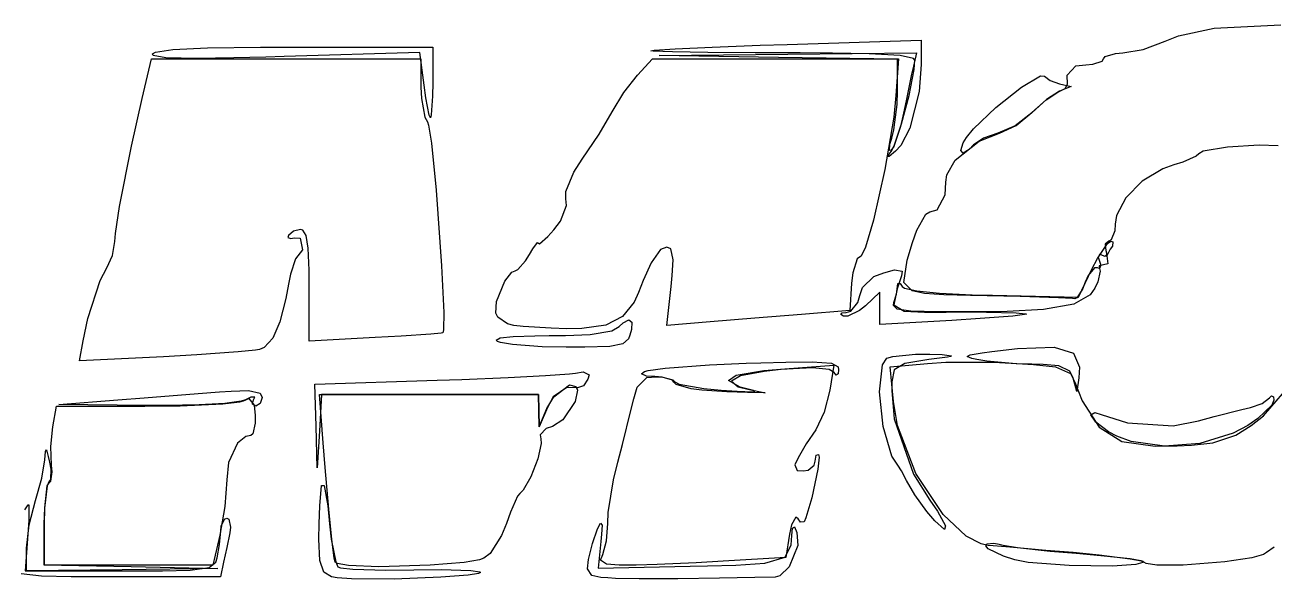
# Model space of a CAD drawing. Extents: x 10 to 1032, y 0 to 121.
# Drawn here: x 410.7 to 623, y 0.4 to 94.5 of the extents above; entities that cross this region are included whole.
import ezdxf

# ---------------------------------------------------------------- set-up
doc = ezdxf.new("R2010")
doc.units = 0

msp = doc.modelspace()

# ---------------------------------------------------------------- linework, layer by layer
for p, q in [((606.760068, 92.67968), (612.788791, 93.99104)), ((612.788791, 93.99104), (624.128498, 94.513776)), ((540.25, 91.22166), (563, 91.933252)), ((563, 91.933252), (563, 87.790959)), ((600.759478, 90.348502), (604.486481, 91.756134)), ((604.486481, 91.756134), (606.760068, 92.67968)), ((432.401922, 89.604333), (432.901795, 89.890968)), ((432.494594, 89.312339), (432.401922, 89.604333)), ((434.655051, 88.936758), (432.494594, 89.312339)), ((432.901795, 89.890968), (435.869026, 90.333473)), ((435.869026, 90.333473), (441.715988, 90.613922)), ((441.715988, 90.613922), (450.750379, 90.747074)), ((450.750379, 90.747074), (456.559017, 90.763027)), ((454.765425, 89.148543), (451.642292, 89.056782)), ((477.84504, 89.851447), (454.765425, 89.148543)), ((456.559017, 90.763027), (480, 90.763027)), ((478.537743, 84.307237), (477.84504, 89.851447)), ((480, 90.763027), (480, 84.763027)), ((517.083333, 90.136547), (517.631364, 90.226103)), ((517.462264, 90.061515), (517.083333, 90.136547)), ((520.735555, 89.928083), (517.462264, 90.061515)), ((517.631364, 90.226103), (521.214925, 90.466968)), ((518.5, 89.306824), (540.358408, 89.534925)), ((538.75, 89.01422), (518.5, 89.306824)), ((526.754354, 89.827043), (520.735555, 89.928083)), ((521.214925, 90.466968), (527.481689, 90.7605)), ((534.788582, 89.77065), (526.754354, 89.827043)), ((527.481689, 90.7605), (535.671501, 91.071092)), ((539.333333, 89.763027), (534.788582, 89.77065)), ((535.671501, 91.071092), (540.25, 91.22166)), ((542.469299, 89.759582), (539.333333, 89.763027)), ((540.358408, 89.534925), (562.216816, 89.763027)), ((547.917203, 89.730302), (542.469299, 89.759582)), ((554.185253, 89.621769), (547.917203, 89.730302)), ((559.426429, 89.332285), (554.185253, 89.621769)), ((561.717377, 88.843588), (559.426429, 89.332285)), ((562.216816, 89.763027), (561.692027, 87.513027)), ((594, 88.763027), (594.259488, 89.151308)), ((594.259488, 89.151308), (596.011673, 89.68412)), ((596.011673, 89.68412), (597.288558, 89.763027)), ((597.288558, 89.763027), (600.759478, 90.348502)), ((430.617667, 82.013027), (432.215439, 88.763027)), ((432.215439, 88.763027), (455.107719, 88.763027)), ((439.904385, 88.829772), (434.655051, 88.936758)), ((446.197194, 88.919097), (439.904385, 88.829772)), ((451.642292, 89.056782), (446.197194, 88.919097)), ((455.107719, 88.763027), (478, 88.763027)), ((478, 88.763027), (478, 83.963027)), ((514.801253, 86.013027), (517.374182, 88.763027)), ((517.374182, 88.763027), (538.272418, 88.763027)), ((538.272418, 88.763027), (559.170654, 88.763027)), ((559, 88.721616), (538.75, 89.01422)), ((559.170654, 88.763027), (558.732102, 82.513027)), ((559, 83.307421), (559, 88.721616)), ((561.692027, 87.513027), (561.397449, 86.187059)), ((561.964871, 88.513027), (561.717377, 88.843588)), ((561.811763, 86.943257), (561.964871, 88.513027)), ((563, 87.790959), (562.66195, 83.19033)), ((587.830515, 86.018048), (589.322612, 87.591095)), ((589.322612, 87.591095), (591, 87.763027)), ((591, 87.763027), (592.164844, 87.841933)), ((592.164844, 87.841933), (593.763281, 88.374745)), ((593.763281, 88.374745), (594, 88.763027)), ((512.471952, 83.042714), (514.801253, 86.013027)), ((561.397449, 86.187059), (560.504622, 81.933849)), ((560.950092, 82.536522), (561.811763, 86.943257)), ((580.047073, 83.940673), (583.281161, 85.85835)), ((583.281161, 85.85835), (583.960945, 85.846411)), ((583.960945, 85.846411), (584.929152, 85.109275)), ((584.929152, 85.109275), (586.5, 84.533467)), ((587.890854, 84.485201), (587.830515, 86.018048)), ((478, 83.963027), (478.088714, 82.010563)), ((478.837068, 82.154524), (478.537743, 84.307237)), ((480, 84.763027), (479.969639, 82.433339)), ((510.484769, 79.763027), (512.471952, 83.042714)), ((558.921332, 80.998279), (559, 83.307421)), ((562.66195, 83.19033), (561.096723, 77.014611)), ((575.694601, 80.519685), (580.047073, 83.940673)), ((584.23709, 81.820152), (586.259275, 83.084419)), ((586.5, 83.267003), (584.291741, 81.856199)), ((586.259275, 83.084419), (587.464253, 83.752868)), ((586.5, 84.533467), (588.5, 84.072543)), ((588.5, 84.072543), (586.5, 83.267003)), ((587.464253, 83.752868), (587.890854, 84.485201)), ((428.796068, 73.950967), (430.617667, 82.013027)), ((478.088714, 82.010563), (478.687751, 78.854026)), ((479.411163, 79.2005), (478.837068, 82.154524)), ((479.969639, 82.433339), (479.764625, 79.236464)), ((558.732102, 82.513027), (558.345473, 78.843094)), ((558.39013, 76.716361), (558.921332, 80.998279)), ((559.68152, 77.709872), (560.950092, 82.536522)), ((560.504622, 81.933849), (560.016342, 79.530464)), ((584.291741, 81.856199), (581.791032, 79.595451)), ((581.845713, 79.655319), (584.23709, 81.820152)), ((478.687751, 78.854026), (479.124293, 78.038734)), ((479.615223, 78.763027), (479.411163, 79.2005)), ((479.764625, 79.236464), (479.615223, 78.763027)), ((508.276974, 75.948592), (510.484769, 79.763027)), ((558.345473, 78.843094), (556.851486, 69.973849)), ((560.016342, 79.530464), (559.496111, 77.259279)), ((571.880922, 76.897907), (575.694601, 80.519685)), ((581.791032, 79.595451), (578.991108, 77.393987)), ((579.135195, 77.467378), (581.845713, 79.655319)), ((479.124293, 78.038734), (479.317447, 77.488876)), ((479.317447, 77.488876), (479.785191, 74.439974)), ((558.003023, 75.270978), (558.39013, 76.716361)), ((559.496111, 77.259279), (558.387543, 73.898751)), ((558.406494, 73.986922), (559.68152, 77.709872)), ((561.096723, 77.014611), (559.543372, 74.044709)), ((570.693997, 75.418759), (571.880922, 76.897907)), ((578.991108, 77.393987), (576.063459, 76.125718)), ((576.345713, 76.147552), (579.135195, 77.467378)), ((479.785191, 74.439974), (480.582856, 66.46354)), ((505.417265, 71.69261), (508.276974, 75.948592)), ((557.674199, 74.265687), (558.003023, 75.270978)), ((568.782091, 71.536301), (572.852583, 74.785948)), ((569.749842, 73.16479), (570.147986, 74.478454)), ((570.147986, 74.478454), (570.693997, 75.418759)), ((573.595262, 75.294117), (571.899982, 74.142512)), ((572.852583, 74.785948), (576.345713, 76.147552)), ((576.063459, 76.125718), (573.595262, 75.294117)), ((426.77429, 63.698725), (428.796068, 73.950967)), ((557.229316, 72.132085), (557.8917, 73.015463)), ((558.664026, 73.074613), (557.56524, 72.157813)), ((557.63887, 73.190414), (557.674199, 74.265687)), ((557.935745, 73.223315), (557.63887, 73.190414)), ((557.8917, 73.015463), (558.406494, 73.986922)), ((558.387543, 73.898751), (557.935745, 73.223315)), ((559.543372, 74.044709), (558.664026, 73.074613)), ((570.147995, 72.743441), (569.749842, 73.16479)), ((571.187793, 73.378066), (570.147995, 72.743441)), ((571.899982, 74.142512), (571.187793, 73.378066)), ((609.740057, 72.23245), (607.503588, 71.227537)), ((610.172564, 72.64237), (609.740057, 72.23245)), ((610.941707, 73.069655), (610.172564, 72.64237)), ((615.066138, 73.759432), (610.941707, 73.069655)), ((620.429755, 74.092368), (615.066138, 73.759432)), ((623.671054, 74.008908), (620.429755, 74.092368)), ((503.972808, 69.530492), (505.417265, 71.69261)), ((557.56524, 72.157813), (557.229316, 72.132085)), ((567.383693, 69.05258), (568.782091, 71.536301)), ((604.070938, 70.082335), (600.56044, 67.965015)), ((605.975086, 70.756318), (604.070938, 70.082335)), ((607.503588, 71.227537), (605.975086, 70.756318)), ((502.605865, 66.200546), (503.972808, 69.530492)), ((556.851486, 69.973849), (554.917289, 61.379403)), ((567.216849, 67.8409), (567.383693, 69.05258)), ((600.56044, 67.965015), (597.8011, 65.17936)), ((480.582856, 66.46354), (481.524593, 53.591563)), ((502.656712, 64.967759), (502.605865, 66.200546)), ((567.096449, 65.635282), (567.216849, 67.8409)), ((426.092472, 59.102256), (426.77429, 63.698725)), ((501.723981, 61.20934), (502.743779, 63.828427)), ((502.743779, 63.828427), (502.656712, 64.967759)), ((565.722154, 63.085711), (567.096449, 65.635282)), ((597.8011, 65.17936), (596.217827, 62.154332)), ((562.26405, 59.67659), (563.799565, 62.381902)), ((563.799565, 62.381902), (564.479724, 62.763027)), ((564.479724, 62.763027), (565.722154, 63.085711)), ((596.217827, 62.154332), (596, 60.686104)), ((456.361855, 59.472641), (455.507079, 58.774481)), ((457.559017, 59.763027), (456.361855, 59.472641)), ((457.95205, 59.666911), (457.559017, 59.763027)), ((458.521762, 58.764386), (457.95205, 59.666911)), ((499.59346, 58.572284), (500.610055, 59.71145)), ((500.610055, 59.71145), (501.723981, 61.20934)), ((554.917289, 61.379403), (553.553681, 56.784303)), ((561.538741, 57.581525), (562.26405, 59.67659)), ((595.912652, 59.551128), (595.322834, 57.993676)), ((596, 60.686104), (595.912652, 59.551128)), ((425.601413, 55.371067), (426.000818, 57.735533)), ((426.000818, 57.735533), (426.092472, 59.102256)), ((455.507079, 58.774481), (455.381163, 58.425906)), ((455.381163, 58.425906), (455.87633, 58.219094)), ((455.87633, 58.219094), (456.448062, 58.38147)), ((456.448062, 58.38147), (457.485028, 58.315317)), ((457.485028, 58.315317), (457.903808, 56.306675)), ((458.84815, 56.617909), (458.521762, 58.764386)), ((497.010461, 56.515566), (497.826696, 57.540311)), ((497.826696, 57.540311), (497.959962, 57.436301)), ((497.959962, 57.436301), (498.181458, 57.360057)), ((498.181458, 57.360057), (499.59346, 58.572284)), ((560.634229, 54.55465), (561.538741, 57.581525)), ((592.974785, 54.857363), (594.700068, 57.388222)), ((594.893011, 57.763027), (594.286139, 57.307145)), ((594.700068, 57.388222), (595.260207, 57.763027)), ((595.322834, 57.993676), (594.893011, 57.763027)), ((595.260207, 57.763027), (595.57821, 57.664904)), ((595.57821, 57.664904), (595.510925, 56.965405)), ((424.642289, 53.235533), (425.601413, 55.371067)), ((457.087012, 55.316803), (456.679855, 54.762775)), ((457.903808, 56.306675), (457.087012, 55.316803)), ((458.985385, 52.871209), (458.84815, 56.617909)), ((495.774389, 54.445253), (496.428025, 55.513027)), ((496.428025, 55.513027), (497.010461, 56.515566)), ((518.736218, 56.391932), (517.106816, 54.099206)), ((519.785477, 56.763027), (518.736218, 56.391932)), ((520.484538, 56.49261), (519.785477, 56.763027)), ((520.859126, 54.619816), (520.484538, 56.49261)), ((552.832521, 55.253011), (552.557607, 55.077158)), ((553.553681, 56.784303), (552.832521, 55.253011)), ((593.348715, 55.585063), (593.099733, 55.0871)), ((593.818607, 55.375134), (593.348715, 55.585063)), ((594.280598, 55.165818), (593.818607, 55.375134)), ((594.564181, 55.586927), (594.280598, 55.165818)), ((594.286139, 57.307145), (594.381557, 56.211089)), ((594.381557, 56.211089), (594.564181, 55.586927)), ((595.131121, 56.421017), (594.537806, 55.279939)), ((594.537806, 55.279939), (594.675343, 54.421017)), ((595.510925, 56.965405), (595.131121, 56.421017)), ((423.502104, 51.109801), (424.642289, 53.235533)), ((456.679855, 54.762775), (455.837811, 52.20047)), ((481.524593, 53.591563), (481.888606, 45.689767)), ((494.477373, 52.980019), (495.774389, 54.445253)), ((517.106816, 54.099206), (515.783745, 51.091816)), ((520.706327, 51.970277), (520.859126, 54.619816)), ((552.122412, 54.78599), (551.400073, 52.423431)), ((552.557607, 55.077158), (552.122412, 54.78599)), ((560.091326, 50.745111), (560.634229, 54.55465)), ((592.48421, 53.286889), (591.372566, 51.982531)), ((592.022141, 53.013027), (592.974785, 54.857363)), ((592.962674, 53.286096), (592.48421, 53.286889)), ((593.334727, 53.148788), (592.962674, 53.286096)), ((593.099733, 55.0871), (593.318607, 54.375134)), ((594, 53.763027), (593.242451, 53.578909)), ((593.242451, 53.578909), (593.293451, 53.136243)), ((593.293451, 53.136243), (593.425503, 52.677612)), ((593.318607, 54.375134), (593.518578, 53.711311)), ((593.518578, 53.711311), (593.334727, 53.148788)), ((594.748382, 53.956312), (594, 53.763027)), ((594.675343, 54.421017), (594.748382, 53.956312)), ((421.394615, 44.678991), (423.502104, 51.109801)), ((455.837811, 52.20047), (455.506636, 50.507786)), ((459, 50.286441), (458.985385, 52.871209)), ((490.864353, 47.537984), (492.247423, 51.013917)), ((492.247423, 51.013917), (493.445544, 52.535877)), ((493.445544, 52.535877), (493.993743, 52.763027)), ((493.993743, 52.763027), (494.477373, 52.980019)), ((515.783745, 51.091816), (514.999792, 49.061775)), ((520.521207, 50.11646), (520.706327, 51.970277)), ((551.400073, 52.423431), (551.200305, 50.637817)), ((553.045898, 49.917735), (554.976037, 51.761206)), ((554.976037, 51.761206), (556.665673, 52.420983)), ((556.665673, 52.420983), (558.491712, 52.944239)), ((558.491712, 52.944239), (559.80755, 52.710234)), ((559.649908, 51.890277), (558.920753, 49.688)), ((559.80755, 52.710234), (559.649908, 51.890277)), ((589.768756, 48.263027), (592.022141, 53.013027)), ((591.372566, 51.982531), (590.876303, 50.838033)), ((593.425503, 52.677612), (593.0078, 50.8901)), ((455.506636, 50.507786), (455.073116, 48.062318)), ((459, 40.809855), (459, 50.286441)), ((514.999792, 49.061775), (514.261742, 47.421599)), ((519.80942, 43.469894), (520.521207, 50.11646)), ((551.200305, 50.637817), (550.900611, 46.012608)), ((552.606141, 48.543733), (553.045898, 49.917735)), ((556, 49.111655), (553.571482, 46.83018)), ((556, 46.3771), (556, 49.111655)), ((558.920753, 49.688), (558.390205, 46.983724)), ((558.826195, 48.805114), (559.015313, 50.094814)), ((559.015313, 50.094814), (559.05947, 50.59378)), ((559.05947, 50.59378), (559.420073, 50.591839)), ((559.420073, 50.591839), (559.776313, 50.090719)), ((559.776313, 50.090719), (560.179123, 49.81046)), ((561.477992, 49.362119), (560.091326, 50.745111)), ((560.179123, 49.81046), (562.282998, 49.32976)), ((563.583308, 48.909), (561.477992, 49.362119)), ((562.282998, 49.32976), (566.122101, 48.955068)), ((566.836578, 48.685938), (563.583308, 48.909)), ((566.122101, 48.955068), (571.701493, 48.685893)), ((590.408623, 49.661446), (589.489986, 48.140402)), ((590.876303, 50.838033), (590.408623, 49.661446)), ((592.509491, 49.781381), (591.736001, 48.668323)), ((593.0078, 50.8901), (592.509491, 49.781381)), ((455.073116, 48.062318), (454.053814, 44.085836)), ((490.738263, 45.573497), (490.864353, 47.537984)), ((514.261742, 47.421599), (512.281841, 44.975032)), ((551.059, 45.906987), (552.251281, 47.369581)), ((552.251281, 47.369581), (552.606141, 48.543733)), ((553.571482, 46.83018), (552.52426, 45.986006)), ((558.294285, 46.87913), (558.393011, 47.344814)), ((558.937898, 46.236225), (558.294285, 46.87913)), ((558.390205, 46.983724), (560.107281, 45.921016)), ((558.393011, 47.344814), (558.826195, 48.805114)), ((571.41202, 48.56861), (566.836578, 48.685938)), ((574.25, 48.510745), (571.41202, 48.56861)), ((571.701493, 48.685893), (575.145379, 48.590719)), ((579.834468, 48.374087), (574.25, 48.510745)), ((575.145379, 48.590719), (589.768756, 48.263027)), ((586.345932, 48.158867), (579.834468, 48.374087)), ((588.982421, 47.075437), (583.774761, 46.181809)), ((588.730322, 48.033804), (586.345932, 48.158867)), ((589.152175, 47.983288), (588.730322, 48.033804)), ((591.736001, 48.668323), (588.982421, 47.075437)), ((589.489986, 48.140402), (589.152175, 47.983288)), ((420.587866, 40.863834), (421.394615, 44.678991)), ((481.888606, 45.689767), (481.860747, 42.726166)), ((491.099913, 44.885083), (490.738263, 45.573497)), ((492.737467, 43.766087), (491.099913, 44.885083)), ((512.281841, 44.975032), (509.40048, 43.524536)), ((534.751161, 44.70612), (527.15471, 44.080701)), ((542.700305, 45.352058), (534.751161, 44.70612)), ((550.900611, 46.012608), (542.700305, 45.352058)), ((549.363966, 45.310403), (549.592257, 45.616034)), ((549.821482, 45.076919), (549.363966, 45.310403)), ((549.592257, 45.616034), (550.275, 45.684079)), ((550.526213, 45.051846), (549.821482, 45.076919)), ((550.275, 45.684079), (551.059, 45.906987)), ((552.52426, 45.986006), (550.526213, 45.051846)), ((556, 43.642546), (556, 46.3771)), ((561.230054, 45.900804), (558.937898, 46.236225)), ((560.107281, 45.921016), (563.599624, 45.74975)), ((565.803304, 45.780301), (561.230054, 45.900804)), ((563.599624, 45.74975), (567.261864, 45.757642)), ((569.143011, 45.771719), (565.803304, 45.780301)), ((567.261864, 45.757642), (569.550035, 45.763027)), ((573.039323, 44.632494), (568.25, 44.334699)), ((572.268859, 45.782935), (569.143011, 45.771719)), ((569.550035, 45.763027), (574.092391, 45.733982)), ((577.64834, 45.865767), (572.268859, 45.782935)), ((578.584635, 45.070882), (573.039323, 44.632494)), ((574.092391, 45.733982), (579.12971, 45.600371)), ((583.774761, 46.181809), (577.64834, 45.865767)), ((580.582943, 45.306872), (578.584635, 45.070882)), ((579.12971, 45.600371), (580.759867, 45.468881)), ((580.916667, 45.39494), (580.582943, 45.306872)), ((580.759867, 45.468881), (580.916667, 45.39494)), ((454.053814, 44.085836), (452.82504, 41.314068)), ((481.860747, 42.726166), (481.74415, 42.229622)), ((493.811679, 43.473329), (492.737467, 43.766087)), ((495.351444, 43.302064), (493.811679, 43.473329)), ((500.132639, 43.003438), (495.351444, 43.302064)), ((502.785183, 42.912859), (500.132639, 43.003438)), ((505.341994, 42.931338), (502.785183, 42.912859)), ((509.40048, 43.524536), (505.341994, 42.931338)), ((506.763102, 41.932441), (510.452346, 42.564118)), ((510.452346, 42.564118), (511.690476, 43.310646)), ((511.690476, 43.310646), (512.354355, 43.909448)), ((512.354355, 43.909448), (513.341424, 44.410426)), ((513.341424, 44.410426), (513.831696, 44.016737)), ((513.774112, 42.76938), (513.523918, 41.838387)), ((513.831696, 44.016737), (513.774112, 42.76938)), ((527.15471, 44.080701), (519.80942, 43.469894)), ((568.25, 44.334699), (556, 43.642546)), ((419.990323, 37.464641), (420.587866, 40.863834)), ((452.82504, 41.314068), (451.379048, 39.729537)), ((470.25, 41.425553), (459, 40.809855)), ((474.637429, 41.67948), (470.25, 41.425553)), ((479.679788, 42.018968), (474.637429, 41.67948)), ((481.465491, 42.179215), (479.679788, 42.018968)), ((481.74415, 42.229622), (481.465491, 42.179215)), ((490.797096, 40.994565), (491.487455, 41.362125)), ((491, 40.763027), (490.797096, 40.994565)), ((491.509147, 40.567987), (491, 40.763027)), ((491.487455, 41.362125), (493.669909, 41.60574)), ((493.582323, 40.219389), (491.509147, 40.567987)), ((493.669909, 41.60574), (497.381102, 41.729501)), ((497.381102, 41.729501), (499.821429, 41.747714)), ((499.821429, 41.747714), (502.569893, 41.769267)), ((502.569893, 41.769267), (506.763102, 41.932441)), ((512.313076, 40.337817), (510.097971, 39.916906)), ((513.26982, 41.197209), (512.313076, 40.337817)), ((513.523918, 41.838387), (513.26982, 41.197209)), ((439.943555, 38.476148), (434.245161, 38.164056)), ((446.972592, 38.970537), (439.943555, 38.476148)), ((449.864974, 39.259588), (446.972592, 38.970537)), ((450.572173, 39.377025), (449.864974, 39.259588)), ((451.379048, 39.729537), (450.572173, 39.377025)), ((498.610536, 39.860775), (493.582323, 40.219389)), ((502.682612, 39.778339), (498.610536, 39.860775)), ((505.832151, 39.783915), (502.682612, 39.778339)), ((510.097971, 39.916906), (505.832151, 39.783915)), ((557.191984, 37.902841), (558.173299, 38.214329)), ((558.173299, 38.214329), (562.067102, 38.584656)), ((562.067102, 38.584656), (564.5, 38.597882)), ((564.5, 38.597882), (566.592969, 38.516911)), ((566.592969, 38.516911), (568.145996, 38.325468)), ((568.145996, 38.325468), (567.980176, 38.175047)), ((570.829432, 38.213126), (571.356674, 38.502685)), ((571.641023, 37.88364), (570.829432, 38.213126)), ((571.356674, 38.502685), (573.37916, 38.838221)), ((573.37916, 38.838221), (575, 39.050074)), ((575, 39.050074), (579.408528, 39.549823)), ((579.408528, 39.549823), (585.620538, 39.767133)), ((585.620538, 39.767133), (588.909741, 38.775541)), ((588.909741, 38.775541), (589.936842, 36.375866)), ((434.245161, 38.164056), (419.990323, 37.464641)), ((516.622778, 35.843595), (519.536499, 36.22588)), ((519.536499, 36.22588), (527.016211, 36.770632)), ((527.016211, 36.770632), (533.25, 37.048425)), ((533.25, 37.048425), (535.775092, 37.133614)), ((535.775092, 37.133614), (539.994614, 37.257144)), ((536.250022, 35.799136), (539.8337, 36.110004)), ((541.281046, 36.12531), (539.197521, 35.964677)), ((539.8337, 36.110004), (548.1674, 36.713332)), ((539.994614, 37.257144), (544.494158, 37.307741)), ((544.532889, 36.260564), (541.281046, 36.12531)), ((544.494158, 37.307741), (547.769393, 37.074542)), ((547.406061, 35.982679), (544.532889, 36.260564)), ((548.1674, 36.713332), (547.50683, 32.488179)), ((547.769393, 37.074542), (548.897014, 36.428971)), ((548.897014, 36.428971), (548.984687, 35.928105)), ((555.94486, 32.200769), (556.453226, 36.791008)), ((556.453226, 36.791008), (557.191984, 37.902841)), ((557.749471, 36.462532), (564.067007, 37.035386)), ((558.285235, 30.554026), (557.749471, 36.462532)), ((560.231681, 37.001044), (558.448384, 35.926844)), ((564.30699, 37.706487), (560.231681, 37.001044)), ((564.067007, 37.035386), (567.221527, 37.212364)), ((567.5, 38.099136), (564.30699, 37.706487)), ((567.221527, 37.212364), (575.324721, 37.210682)), ((567.980176, 38.175047), (567.5, 38.099136)), ((572.5, 37.677081), (571.641023, 37.88364)), ((574.165395, 37.404714), (572.5, 37.677081)), ((579.143792, 36.980734), (574.165395, 37.404714)), ((575.324721, 37.210682), (579.275346, 37.03223)), ((581.84362, 36.881342), (579.143792, 36.980734)), ((579.275346, 37.03223), (582.083367, 36.840039)), ((583.749183, 36.831736), (581.84362, 36.881342)), ((582.083367, 36.840039), (585.857971, 36.437868)), ((586.39537, 36.616104), (583.749183, 36.831736)), ((585.857971, 36.437868), (588.379088, 35.317945)), ((588.290508, 35.71718), (586.39537, 36.616104)), ((589.936842, 36.375866), (589.808575, 34.585753)), ((460, 33.498241), (480.75, 34.172425)), ((480.75, 34.172425), (484.974345, 34.318824)), ((484.974345, 34.318824), (492.801834, 34.640802)), ((492.801834, 34.640802), (499.158504, 34.968559)), ((499.158504, 34.968559), (503.273291, 35.262336)), ((503.273291, 35.262336), (504.249023, 35.384059)), ((504.249023, 35.384059), (505.590351, 35.583473)), ((505.590351, 35.583473), (506.573139, 35.09604)), ((506.385239, 34.32456), (505.618681, 33.236721)), ((506.573139, 35.09604), (506.385239, 34.32456)), ((514.752231, 32.97404), (516.419985, 34.635448)), ((515.506295, 35.28136), (516, 35.663756)), ((516.362969, 34.855314), (515.506295, 35.28136)), ((516, 35.663756), (516.622778, 35.843595)), ((517.75, 34.793435), (516.362969, 34.855314)), ((516.419985, 34.635448), (517.955211, 34.763027)), ((519.011914, 34.707045), (517.75, 34.793435)), ((517.955211, 34.763027), (519.099034, 34.695146)), ((520.743555, 34.187224), (519.011914, 34.707045)), ((519.099034, 34.695146), (520.810138, 34.236787)), ((521, 33.817818), (520.743555, 34.187224)), ((520.810138, 34.236787), (521.166667, 33.902762)), ((530.257607, 34.122715), (531.586977, 35.048645)), ((532.255424, 33.016826), (530.257607, 34.122715)), ((532.322413, 34.894274), (530.801449, 33.995491)), ((530.801449, 33.995491), (531.937187, 33.070734)), ((531.586977, 35.048645), (536.250022, 35.799136)), ((536.322865, 35.662366), (532.322413, 34.894274)), ((539.197521, 35.964677), (536.322865, 35.662366)), ((548.205552, 35.464677), (547.406061, 35.982679)), ((548.548564, 35.024771), (548.205552, 35.464677)), ((548.932735, 35.253275), (548.548564, 35.024771)), ((548.984687, 35.928105), (548.932735, 35.253275)), ((558.448384, 35.926844), (558.010374, 33.91361)), ((588.823113, 34.513027), (588.290508, 35.71718)), ((588.379088, 35.317945), (589.10371, 33.859624)), ((589.458987, 32.263027), (588.823113, 34.513027)), ((589.808575, 34.585753), (589.458987, 32.263027)), ((430.954883, 31.168482), (440.145898, 31.886348)), ((440.145898, 31.886348), (443.75, 32.168653)), ((443.75, 32.168653), (445.785656, 32.315)), ((445.785656, 32.315), (448.682924, 32.409949)), ((448.682924, 32.409949), (450.711661, 31.97973)), ((450.711661, 31.97973), (451, 31.250273)), ((460.19268, 26.380634), (460, 33.498241)), ((502.827205, 32.909769), (500.454516, 31.364616)), ((500.577249, 31.34877), (503.266955, 33.407978)), ((504.636216, 32.863802), (502.827205, 32.909769)), ((503.266955, 33.407978), (504.32058, 33.109114)), ((504.61147, 32.476488), (504.243422, 30.556541)), ((504.32058, 33.109114), (504.61147, 32.476488)), ((505.618681, 33.236721), (504.636216, 32.863802)), ((514.190888, 31.013027), (514.752231, 32.97404)), ((521.374805, 33.421257), (521, 33.817818)), ((521.166667, 33.902762), (521.887891, 33.524051)), ((523.905664, 32.718077), (521.374805, 33.421257)), ((521.887891, 33.524051), (526.061589, 32.763946)), ((525.75, 32.498066), (523.905664, 32.718077)), ((529.985937, 32.215352), (525.75, 32.498066)), ((526.061589, 32.763946), (529, 32.476171)), ((529, 32.476171), (531.754297, 32.294558)), ((533.5, 32.06159), (529.985937, 32.215352)), ((531.754297, 32.294558), (534.330811, 32.221287)), ((531.937187, 33.070734), (533.556697, 32.631342)), ((534.5, 32.394985), (532.255424, 33.016826)), ((536.5, 31.999656), (533.5, 32.06159)), ((533.556697, 32.631342), (536.5, 31.999656)), ((534.330811, 32.221287), (534.748682, 32.30909)), ((534.748682, 32.30909), (534.5, 32.394985)), ((547.50683, 32.488179), (546.523143, 28.76979)), ((556.543031, 26.289793), (555.94486, 32.200769)), ((558.010374, 33.91361), (558, 32.376645)), ((558, 32.376645), (558.424053, 27.616006)), ((589.10371, 33.859624), (590.379551, 30.676884)), ((621.181763, 28.113596), (624.416548, 31.857749)), ((415.432783, 26.256422), (416.090626, 29.763027)), ((416.090626, 29.763027), (431.111055, 29.763027)), ((416.5, 30.04289), (426.5, 30.821338)), ((431.315741, 29.902958), (416.5, 30.04289)), ((426.5, 30.821338), (430.954883, 31.168482)), ((431.111055, 29.763027), (437.080083, 29.836282)), ((434.610899, 29.891629), (431.315741, 29.902958)), ((440.333296, 29.989993), (434.610899, 29.891629)), ((437.080083, 29.836282), (444.323733, 30.173273)), ((444.699895, 30.238426), (440.333296, 29.989993)), ((444.323733, 30.173273), (447.211145, 30.504915)), ((447.472409, 30.623369), (444.699895, 30.238426)), ((447.211145, 30.504915), (447.866178, 30.691407)), ((448.186419, 30.862795), (447.472409, 30.623369)), ((447.866178, 30.691407), (448.767869, 31.043638)), ((449.101183, 31.312621), (448.186419, 30.862795)), ((448.767869, 31.043638), (449.649219, 29.922661)), ((449.765411, 31.312621), (449.101183, 31.312621)), ((449.392712, 30.086084), (449.56166, 30.862795)), ((449.940983, 29.763027), (449.392712, 30.086084)), ((449.56166, 30.862795), (449.765411, 31.312621)), ((449.649219, 29.922661), (449.831762, 28.191407)), ((450.688914, 30.199905), (449.940983, 29.763027)), ((451, 31.250273), (450.688914, 30.199905)), ((461.095435, 31.763027), (460.740397, 25.513027)), ((461.399431, 23.513027), (460.749197, 31.763027)), ((460.749197, 31.763027), (479.374598, 31.763027)), ((479.547717, 31.763027), (461.095435, 31.763027)), ((479.374598, 31.763027), (498, 31.763027)), ((498, 31.763027), (479.547717, 31.763027)), ((498, 31.763027), (498.039142, 29.013027)), ((498.039142, 29.013027), (498, 31.763027)), ((499.42794, 29.363366), (500.577249, 31.34877)), ((500.454516, 31.364616), (499.490868, 29.513027)), ((504.243422, 30.556541), (502.139846, 27.446272)), ((513.700881, 29.004628), (514.190888, 31.013027)), ((558.990183, 26.502459), (558.285235, 30.554026)), ((590.379551, 30.676884), (593.238303, 26.168247)), ((619, 29.527955), (620.981439, 30.227889)), ((622.590551, 29.959257), (620.219991, 27.665391)), ((620.981439, 30.227889), (622.234687, 31.162056)), ((622.234687, 31.162056), (622.548246, 31.535861)), ((622.548246, 31.535861), (622.909185, 31.334)), ((622.948175, 30.763027), (622.590551, 29.959257)), ((622.909185, 31.334), (622.948175, 30.763027)), ((449.831762, 28.191407), (449.84567, 26.860231)), ((498.039142, 29.013027), (498.078284, 26.263027)), ((498.078284, 26.263027), (498.039142, 29.013027)), ((499.490868, 29.513027), (498.078284, 26.263027)), ((498.078284, 26.263027), (499.42794, 29.363366)), ((512.243434, 23.276894), (513.700881, 29.004628)), ((546.523143, 28.76979), (545.085715, 25.763027)), ((558.424053, 27.616006), (561.701588, 18.213998)), ((591.818323, 28.289472), (592.536857, 28.669933)), ((592.722134, 27.019467), (591.818323, 28.289472)), ((592.536857, 28.669933), (593.628753, 28.351993)), ((593.628753, 28.351993), (598.06159, 26.90406)), ((610.130126, 27.290395), (612.800694, 27.994261)), ((612.800694, 27.994261), (617.526674, 29.186461)), ((617.526674, 29.186461), (619, 29.527955)), ((620.219991, 27.665391), (618.49903, 26.457824)), ((619.104739, 26.49108), (621.181763, 28.113596)), ((415.097237, 22.900572), (415.432783, 26.256422)), ((449.84567, 26.860231), (449.457246, 25.033547)), ((460.385359, 19.263027), (460.19268, 26.380634)), ((460.740397, 25.513027), (460.385359, 19.263027)), ((499.270741, 25.943373), (498.292873, 24.890248)), ((500.343289, 26.313051), (499.270741, 25.943373)), ((502.139846, 27.446272), (500.343289, 26.313051)), ((545.085715, 25.763027), (543.490485, 23.336464)), ((558.024939, 21.259717), (556.543031, 26.289793)), ((562.121237, 18.351148), (558.990183, 26.502459)), ((594.850691, 25.418612), (592.722134, 27.019467)), ((593.238303, 26.168247), (597.130354, 23.747342)), ((598.06159, 26.90406), (605.834482, 26.404)), ((605.834482, 26.404), (610.130126, 27.290395)), ((618.49903, 26.457824), (616.043168, 25.153253)), ((616.464206, 24.845865), (619.104739, 26.49108)), ((446.807545, 23.484422), (445.321992, 20.187651)), ((448.275043, 24.610977), (446.807545, 23.484422)), ((449.102754, 24.763027), (448.275043, 24.610977)), ((449.457246, 25.033547), (449.102754, 24.763027)), ((461.736943, 19.322811), (461.399431, 23.513027)), ((498.446109, 23.41482), (497.854713, 20.800406)), ((498.292873, 24.890248), (498.384474, 24.203486)), ((498.384474, 24.203486), (498.446109, 23.41482)), ((596.25, 24.668706), (594.850691, 25.418612)), ((598.716494, 23.759958), (596.25, 24.668706)), ((597.130354, 23.747342), (602.804345, 22.948505)), ((604.376241, 22.949835), (598.716494, 23.759958)), ((610.395571, 23.433869), (604.376241, 22.949835)), ((608.941565, 23.142989), (612.568297, 23.538308)), ((616.043168, 25.153253), (610.395571, 23.433869)), ((612.568297, 23.538308), (616.464206, 24.845865)), ((414.118315, 20.638753), (414.1986, 22.055899)), ((414.1986, 22.055899), (414.401539, 22.322351)), ((414.401539, 22.322351), (414.687639, 21.214461)), ((415.214277, 19.756422), (415.097237, 22.900572)), ((511.455504, 20.263027), (512.243434, 23.276894)), ((543.490485, 23.336464), (542.127401, 21.013027)), ((545, 20.429693), (545.166182, 21.440595)), ((545.166182, 21.440595), (545.565725, 21.530635)), ((545.565725, 21.530635), (545.674552, 21.100525)), ((559.02767, 19.763027), (558.024939, 21.259717)), ((602.804345, 22.948505), (606.543519, 23.011842)), ((606.543519, 23.011842), (608.941565, 23.142989)), ((413.59413, 17.536496), (414.118315, 20.638753)), ((414.687639, 21.214461), (414.900564, 20.263027)), ((414.900564, 20.263027), (415.096633, 19.071881)), ((415.319623, 18.594143), (415.214277, 19.756422)), ((445.321992, 20.187651), (445, 17.267888)), ((462.350529, 12.256813), (461.736943, 19.322811)), ((497.854713, 20.800406), (496.682131, 17.765319)), ((510.748389, 17.274749), (511.455504, 20.263027)), ((542.127401, 21.013027), (541.558677, 19.822501)), ((541.558677, 19.822501), (541.926235, 18.834935)), ((543.802917, 18.881468), (544.85537, 19.74335)), ((544.85537, 19.74335), (545, 20.429693)), ((545.674552, 21.100525), (545.48043, 19.031894)), ((559.685959, 18.782425), (559.02767, 19.763027)), ((412.5, 13.763027), (413.59413, 17.536496)), ((415.033593, 17.295839), (414.782249, 16.929693)), ((414.826807, 16.763027), (415.113174, 16.999224)), ((415.096633, 19.071881), (415.033593, 17.295839)), ((415.113174, 16.999224), (415.319623, 18.594143)), ((445, 17.267888), (444.655799, 12.702929)), ((496.682131, 17.765319), (495.374403, 15.464081)), ((509.836646, 11.719808), (510.748389, 17.274749)), ((541.926235, 18.834935), (542.964816, 18.763027)), ((542.964816, 18.763027), (543.802917, 18.881468)), ((545.48043, 19.031894), (544.418151, 14.187142)), ((560.52767, 17.126937), (559.685959, 18.782425)), ((561.948753, 14.706279), (560.52767, 17.126937)), ((561.701588, 18.213998), (564.478476, 13.792348)), ((566.752248, 11.339208), (562.121237, 18.351148)), ((414.478516, 16.256607), (414.061724, 12.407961)), ((414.06524, 12.480995), (414.505773, 16.210683)), ((414.782249, 16.929693), (414.478516, 16.256607)), ((414.505773, 16.210683), (414.826807, 16.763027)), ((460.800554, 12.814225), (461.119899, 16.299994)), ((461.119899, 16.299994), (461.584569, 16.297107)), ((461.584569, 16.297107), (462.159645, 12.80578)), ((494.809247, 14.949443), (494.415681, 14.450258)), ((495.374403, 15.464081), (494.809247, 14.949443)), ((410.679461, 12.128593), (411.248161, 13.007509)), ((411.248161, 13.007509), (411.37359, 12.99799)), ((411.37359, 12.99799), (411.353952, 10.333927)), ((411.440625, 9.62237), (412.5, 13.763027)), ((460.70629, 9.763027), (460.800554, 12.814225)), ((462.159645, 12.80578), (462.477674, 9.75202)), ((494.415681, 14.450258), (493.201144, 11.73462)), ((544.418151, 14.187142), (543.396833, 10.791052)), ((564, 11.886012), (561.948753, 14.706279)), ((564.478476, 13.792348), (565.773582, 11.938328)), ((414, 9.763027), (414.06524, 12.480995)), ((414.061724, 12.407961), (414, 9.706426)), ((444.655799, 12.702929), (443.828252, 7.839317)), ((444.622296, 10.585488), (445.019052, 10.763027)), ((445.019052, 10.763027), (445.373774, 10.565761)), ((462.867851, 7.086776), (462.350529, 12.256813)), ((493.201144, 11.73462), (492.529766, 9.852644)), ((509.744314, 9.837331), (509.836646, 11.719808)), ((541.698577, 10.932812), (540.976634, 9.610749)), ((542.086999, 10.62226), (541.698577, 10.932812)), ((542.50632, 10.044391), (542.086999, 10.62226)), ((543.396833, 10.791052), (543.112692, 10.122531)), ((565.358881, 10.286083), (564, 11.886012)), ((565.773582, 11.938328), (567.162549, 9.456275)), ((570.636021, 7.69682), (566.752248, 11.339208)), ((411, 5.6373), (411.440625, 9.62237)), ((411.353952, 10.333927), (411.211303, 8.007509)), ((414, 2.763027), (414, 9.763027)), ((414, 9.706426), (414, 2.816493)), ((443.799577, 6.263027), (443.986345, 8.513027)), ((443.986345, 8.513027), (444.072057, 9.38666)), ((444.072057, 9.38666), (444.622296, 10.585488)), ((445.373774, 10.565761), (445.640181, 9.23373)), ((445.640181, 9.23373), (445.519052, 8.263027)), ((460.675779, 7.153053), (460.70629, 9.763027)), ((462.477674, 9.75202), (462.777094, 7.174683)), ((492.529766, 9.852644), (491.720226, 7.815545)), ((507.150458, 6.429562), (508.023671, 8.920321)), ((508.023671, 8.920321), (508.519989, 9.911155)), ((508.519989, 9.911155), (508.794922, 9.571429)), ((508.794922, 9.571429), (508.699824, 7.992729)), ((509.554973, 6.882044), (509.744314, 9.837331)), ((540.976634, 9.610749), (540.6534, 7.996972)), ((541.054972, 7.763027), (541.124857, 9.01755)), ((541.124857, 9.01755), (541.496685, 9.264698)), ((541.496685, 9.264698), (541.899539, 8.324396)), ((543.112692, 10.122531), (542.50632, 10.044391)), ((567.003041, 8.820768), (565.358881, 10.286083)), ((567.162549, 9.456275), (567.003041, 8.820768)), ((411.211303, 8.007509), (410.759618, 1.763027)), ((443.828252, 7.839317), (442.656504, 2.763027)), ((445.519052, 8.263027), (445, 5.763027)), ((460.852434, 3.532007), (460.675779, 7.153053)), ((462.777094, 7.174683), (463.536034, 3.289909)), ((463.271692, 3.984759), (462.867851, 7.086776)), ((491.720226, 7.815545), (489.742845, 4.745509)), ((506.49434, 3.7309), (507.150458, 6.429562)), ((508.577666, 6.763027), (508.10385, 2.263027)), ((508.699824, 7.992729), (508.577666, 6.763027)), ((508.905971, 4.587331), (509.554973, 6.882044)), ((540.6534, 7.996972), (540.025212, 4.068503)), ((540.944361, 6.201777), (541.054972, 7.763027)), ((541.899539, 8.324396), (542.043142, 6.090196)), ((573.197116, 6.37687), (570.636021, 7.69682)), ((574.424523, 6.11709), (573.197116, 6.37687)), ((574.170046, 6.348236), (575.353887, 6.497919)), ((575.353887, 6.497919), (576.25, 6.292217)), ((411, 1.763027), (411, 5.6373)), ((443.369714, 4.013027), (443.799577, 6.263027)), ((445, 5.763027), (444.480948, 3.263027)), ((489.742845, 4.745509), (488.720519, 3.938495)), ((508.530393, 3.601695), (508.905971, 4.587331)), ((539.876141, 4.134146), (540.944361, 6.201777)), ((542.043142, 6.090196), (540.589841, 2.493526)), ((574, 6.007731), (574.170046, 6.348236)), ((574.388382, 5.515154), (574, 6.007731)), ((577.010919, 4.254183), (574.388382, 5.515154)), ((575.273514, 6.038749), (574.424523, 6.11709)), ((578.082322, 5.791576), (575.273514, 6.038749)), ((576.25, 6.292217), (576.922966, 6.133981)), ((576.922966, 6.133981), (579.361402, 5.758177)), ((578.922064, 3.6411), (577.010919, 4.254183)), ((584.186482, 5.270566), (578.082322, 5.791576)), ((579.361402, 5.758177), (584.945758, 5.140104)), ((588.827356, 4.882153), (584.186482, 5.270566)), ((584.945758, 5.140104), (589.327356, 4.764896)), ((593.278632, 4.462582), (588.827356, 4.882153)), ((589.327356, 4.764896), (593.571916, 4.404744)), ((598.510592, 3.798236), (593.278632, 4.462582)), ((593.571916, 4.404744), (598.525857, 3.855932)), ((621.1611, 4.589508), (619.177417, 4.021575)), ((621.693345, 4.888969), (621.1611, 4.589508)), ((623.001724, 5.812559), (621.693345, 4.888969)), ((414, 2.816493), (428.75, 2.510884)), ((428.328252, 2.763027), (414, 2.763027)), ((443.5, 2.205275), (427.25, 1.984151)), ((442.656504, 2.763027), (428.328252, 2.763027)), ((428.75, 2.510884), (443.5, 2.205275)), ((438.782919, 1.891043), (442.007589, 2.32795)), ((442.007589, 2.32795), (443.1318, 3.280547)), ((443.1318, 3.280547), (443.369714, 4.013027)), ((444.480948, 3.263027), (443.961896, 0.763027)), ((461.498775, 1.581847), (460.852434, 3.532007)), ((463.425677, 3.263027), (463.271692, 3.984759)), ((463.749282, 3.029797), (463.425677, 3.263027)), ((463.536034, 3.289909), (463.902078, 2.460949)), ((465.675354, 2.694238), (463.749282, 3.029797)), ((463.902078, 2.460949), (464.31359, 2.302601)), ((464.31359, 2.302601), (466.432205, 2.05667)), ((470.866308, 2.494237), (465.675354, 2.694238)), ((479.577504, 2.726859), (470.866308, 2.494237)), ((485.364293, 3.220007), (479.577504, 2.726859)), ((487.971318, 3.676618), (485.364293, 3.220007)), ((488.720519, 3.938495), (487.971318, 3.676618)), ((506.308009, 2.150658), (506.49434, 3.7309)), ((507.04401, 0.995821), (506.308009, 2.150658)), ((508.10385, 2.263027), (523.774497, 2.564138)), ((509.529667, 2.90238), (508.530393, 3.601695)), ((511.67761, 2.773302), (509.529667, 2.90238)), ((513.309254, 2.763027), (511.67761, 2.773302)), ((514.607645, 2.776349), (513.309254, 2.763027)), ((518.140032, 2.874897), (514.607645, 2.776349)), ((524.790308, 3.162319), (518.140032, 2.874897)), ((523.774497, 2.564138), (526.691554, 2.623188)), ((529.357044, 3.415765), (524.790308, 3.162319)), ((526.691554, 2.623188), (531.495214, 2.758695)), ((540.025212, 4.068503), (529.357044, 3.415765)), ((531.495214, 2.758695), (536.465694, 3.108102)), ((536.465694, 3.108102), (539.876141, 4.134146)), ((540.589841, 2.493526), (539.015355, 0.966188)), ((581.222575, 3.212572), (578.922064, 3.6411)), ((588.144644, 2.680832), (581.222575, 3.212572)), ((595.544117, 2.60845), (588.144644, 2.680832)), ((599.517636, 2.874099), (595.544117, 2.60845)), ((600.461043, 3.410003), (598.510592, 3.798236)), ((598.525857, 3.855932), (600.343887, 3.548288)), ((600.680009, 3.21075), (599.517636, 2.874099)), ((600.343887, 3.548288), (600.66798, 3.428381)), ((600.827356, 3.25234), (600.461043, 3.410003)), ((600.66798, 3.428381), (600.680009, 3.21075)), ((601.259861, 3.028549), (600.827356, 3.25234)), ((603.083961, 2.759281), (601.259861, 3.028549)), ((607.513479, 2.745912), (603.083961, 2.759281)), ((614.608262, 3.302393), (607.513479, 2.745912)), ((619.177417, 4.021575), (614.608262, 3.302393)), ((413.521216, 0.887819), (410.073891, 1.288418)), ((410.759618, 1.763027), (426.763178, 1.763027)), ((427.25, 1.984151), (411, 1.763027)), ((418.590506, 0.782159), (413.521216, 0.887819)), ((423.498885, 0.764259), (418.590506, 0.782159)), ((426.480948, 0.763027), (423.498885, 0.764259)), ((443.961896, 0.763027), (426.480948, 0.763027)), ((426.763178, 1.763027), (429.538835, 1.763966)), ((429.538835, 1.763966), (434.093786, 1.780902)), ((434.093786, 1.780902), (438.782919, 1.891043)), ((462.79814, 0.749399), (461.498775, 1.581847)), ((463.75, 0.579449), (462.79814, 0.749399)), ((466.210272, 0.419162), (463.75, 0.579449)), ((473.463415, 0.400054), (466.210272, 0.419162)), ((466.432205, 2.05667), (472.054671, 1.895997)), ((472.054671, 1.895997), (476.814784, 1.95205)), ((481.386325, 0.692749), (473.463415, 0.400054)), ((476.814784, 1.95205), (481.448099, 2.010993)), ((486.006404, 1.05181), (481.386325, 0.692749)), ((481.448099, 2.010993), (486.487264, 1.863611)), ((487.770532, 1.332277), (486.006404, 1.05181)), ((486.487264, 1.863611), (488.031836, 1.63076)), ((488.120547, 1.479766), (487.770532, 1.332277)), ((488.031836, 1.63076), (488.120547, 1.479766)), ((508.575191, 0.683359), (507.04401, 0.995821)), ((509.74641, 0.573606), (508.575191, 0.683359)), ((511.084219, 0.490666), (509.74641, 0.573606)), ((515.103578, 0.409538), (511.084219, 0.490666)), ((521.655492, 0.445475), (515.103578, 0.409538)), ((528.766252, 0.552185), (521.655492, 0.445475)), ((534.761242, 0.662448), (528.766252, 0.552185)), ((538.176758, 0.729545), (534.761242, 0.662448)), ((539.015355, 0.966188), (538.176758, 0.729545))]:
    msp.add_line(p, q)

doc.saveas('drawing.dxf')
